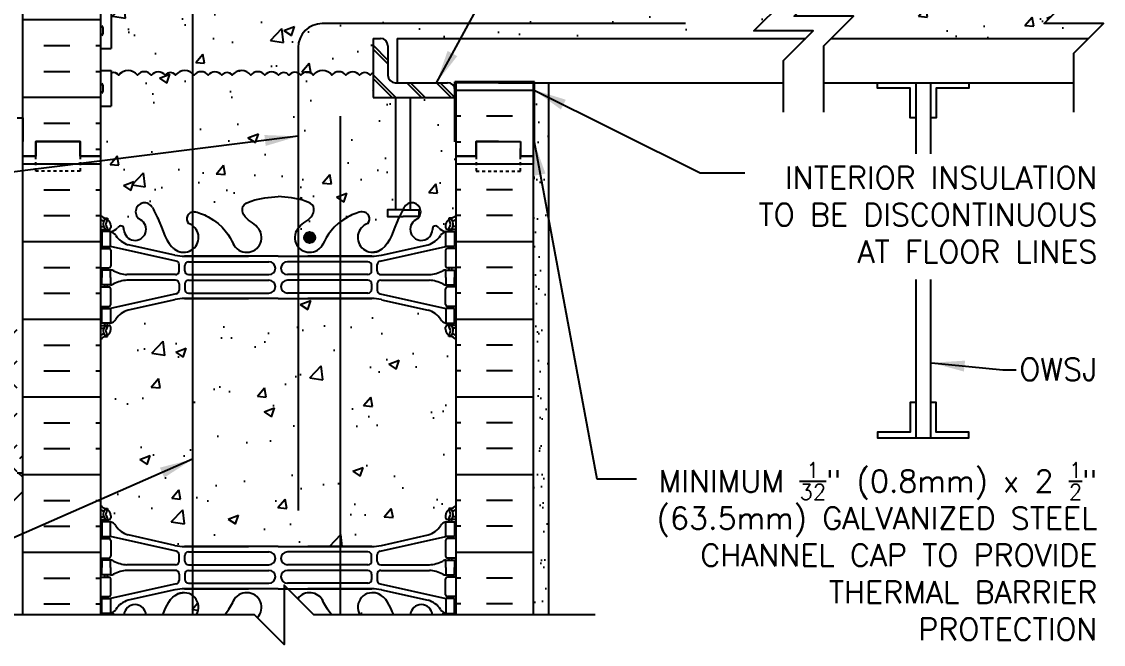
# Model space of a CAD drawing. Header units: inches. Extents: x 400 to 523, y 118 to 184.
# Drawn here: x 486.04 to 522.57, y 144.51 to 165.56 of the extents above; entities that cross this region are included whole.
import ezdxf

# ---------------------------------------------------------------- set-up
doc = ezdxf.new("R2010")
doc.units = ezdxf.units.IN
doc.header["$LTSCALE"] = 0.5
doc.header["$MEASUREMENT"] = 0
doc.linetypes.add('DASHED2', pattern=[0.375, 0.25, -0.125])
for name, color, linetype in [('HATCH', 12, 'Continuous'), ('line25', 2, 'Continuous'), ('LINE3', 3, 'Continuous'), ('LINE50', 5, 'Continuous'), ('LINE9', 9, 'Continuous'), ('TEXT', 4, 'Continuous'), ('Web_Edge', 9, 'Continuous')]:
    doc.layers.add(name, color=color, linetype=linetype)
doc.styles.add('DIM', font='romans.shx', dxfattribs={"width": 0.7})
doc.styles.add('ROMANS', font='romans.shx', dxfattribs={"height": 0.75})
doc.dimstyles.new('ext_12', dxfattribs={"dimscale": 12, "dimtxt": 0.09375, "dimasz": 0.09375, "dimexe": 0.09375, "dimexo": 0.0625, "dimgap": 0.0625, "dimtad": 1, "dimdec": 1, "dimzin": 3, "dimdsep": 46, "dimlunit": 4, "dimtxsty": 'DIM', "dimcen": 0.09, "dimdle": 0.09375, "dimclrt": 4, "dimadec": 0, "dimazin": 0, "dimtfac": 1, "dimtdec": 1, "dimtmove": 2, "dimatfit": 3, "dimfxl": 1, "dimfrac": 2, "dimtolj": 1, "dimtzin": 0, "dimarcsym": 0})
pattern_1 = [(50, (0, 0), (3.586301, -0.31376), [0.375, -4.125]), (355, (0, 0), (-0.693757, 3.76096), [0.3, -3.3]), (100.45144, (0.299, -0.026), (2.892544, 3.4472), [0.3187, -3.50571]), (46.1842, (0, 1), (5.336207, -0.827596), [0.5625, -6.1875]), (96.6356, (0.4447, 0.931), (4.67331, 4.870593), [0.47805, -5.25857]), (351.1842, (0, 1), (4.67331, 4.870593), [0.45, -4.95]), (21, (0.5, 0.75), (2.984535, -2.013094), [0.375, -4.125]), (326, (0.5, 0.75), (1.216577, 3.62575), [0.3, -3.3]), (71.45144, (0.7487, 0.5822), (4.201112, 1.612656), [0.3187, -3.50571]), (37.5, (0, 0), (0.0607993, 1.6644693), [0, -3.26, 0, -3.35, 0, -3.3125]), (7.5, (0, 0), (1.3153477, 1.9720586), [0, -1.91, 0, -3.185, 0, -1.2625]), (327.5, (-1.115, 0), (2.6691122, -0.1127744), [0, -1.25, 0, -3.9, 0, -5.175]), (317.5, (-1.615, 0), (2.915931, 0.500525), [0, -1.625, 0, -2.59, 0, -3.675])]

msp = doc.modelspace()

# ---------------------------------------------------------------- hatches: boundary and pattern name
at = {"layer": 'HATCH'}
h = msp.add_hatch(dxfattribs=at)
h.set_pattern_fill('INSUL', color=256, scale=7, style=0)
h.set_pattern_definition([(0, (-2437.4548, -235.9972), (0, 2.625), []), (0, (-2437.4548, -235.1222), (0, 2.625), [0.875, -0.875]), (0, (-2437.4548, -234.2472), (0, 2.625), [0.875, -0.875])])
h.paths.add_polyline_path([(486.082, 161.012), (486.519, 161.012), (486.519, 161.512), (488.019, 161.512), (488.019, 161.012), (488.707, 161.012), (488.707, 179.012), (488.019, 179.012), (488.019, 179.512), (486.519, 179.512), (486.519, 179.012), (486.082, 179.012)])
h = msp.add_hatch(dxfattribs=at)
h.set_pattern_fill('AR-CONC', color=256, scale=0.5)
h.set_pattern_definition(pattern_1)
h.paths.add_polyline_path([(522.572, 165.497), (520.572, 165.497), (521.572, 166.497), (521.572, 166.668), (513.055, 166.668), (512.135, 165.747), (514.135, 165.747), (513.385, 164.997), (522.072, 164.997)])
h.paths.add_polyline_path([(521.572, 167.497), (513.135, 167.497), (513.135, 166.747), (513.055, 166.668), (521.572, 166.668)])
h.paths.add_polyline_path([(511.77, 167.497), (500.351, 167.497, 0.533718), (499.881, 167.535, 0.520567), (499.283, 167.513, 0.520567), (498.938, 167.464, 0.520567), (498.447, 167.421, 0.447424), (498.342, 167.518, 0.447424), (498.236, 167.421, 0.520567), (497.746, 167.464, 0.520567), (497.401, 167.513, 0.520567), (496.802, 167.535, 0.513851), (496.342, 167.512, 0.500851), (496.236, 167.421, 0.520567), (495.746, 167.464, 0.520567), (495.401, 167.513, 0.520567), (494.802, 167.535, 0.513851), (494.342, 167.512, 0.513851), (493.881, 167.535, 0.520567), (493.283, 167.513, 0.520567), (492.938, 167.464, 0.520567), (492.447, 167.421, 0.520567), (492.143, 167.542, 0.132818), (491.957, 167.737, 0.362673), (491.304, 167.637, 0.520567), (490.942, 167.482, 0.520567), (490.66, 167.361, 0.520567), (490.088, 167.4, 0.520567), (489.746, 167.253, 0.520567), (489.387, 167.396, 0.135519), (489.072, 167.455), (489.072, 166.607), (488.707, 166.607), (488.707, 165.857), (489.072, 165.857), (489.072, 164.657), (488.707, 164.657), (488.707, 163.907), (489.072, 163.907), (489.072, 163.825, -0.343685), (489.326, 163.747, -0.520567), (489.952, 163.747, -0.520567), (490.424, 163.747, -0.520567), (490.887, 163.747, -0.520567), (491.241, 163.747, -0.520567), (491.868, 163.747, -0.520567), (492.34, 163.747, -0.520567), (492.803, 163.747, -0.520567), (493.157, 163.747, -0.520567), (493.783, 163.747, -0.520567), (494.255, 163.747, -0.520567), (494.718, 163.747, -0.520567), (495.073, 163.747, -0.520567), (495.472, 163.747, -0.520567), (495.894, 163.747, -0.520567), (496.521, 163.747, -0.520567), (496.993, 163.747, -0.520567), (497.456, 163.747, -0.520567), (497.81, 163.747, -0.108934), (497.911, 163.841), (497.911, 164.997), (498.161, 164.997, -0.414214), (498.411, 164.747), (498.411, 163.747, 0.414214), (498.661, 163.497), (498.726, 163.497), (498.726, 164.997), (512.52, 164.997), (512.77, 165.247), (510.77, 165.247), (511.77, 166.247)])
h = msp.add_hatch(dxfattribs=at)
h.set_pattern_fill('AR-CONC', color=256, scale=0.5)
h.set_pattern_definition(pattern_1)
edge = h.paths.add_edge_path()
edge.add_line((498.676, 162.997), (497.911, 162.997))
edge.add_line((497.911, 162.997), (497.911, 163.841))
edge.add_arc((498.072, 163.563), 0.321, 120.1323, 145)
edge.add_arc((497.633, 163.623), 0.216, 35, 145)
edge.add_arc((497.224, 163.585), 0.283, 35, 145)
edge.add_arc((496.757, 163.582), 0.288, 35, 145)
edge.add_arc((496.207, 163.528), 0.382, 35, 145)
edge.add_arc((495.683, 163.599), 0.258, 35, 145)
edge.add_arc((495.272, 163.607), 0.244, 35, 145)
edge.add_arc((494.896, 163.623), 0.216, 35, 145)
edge.add_arc((494.487, 163.585), 0.283, 35, 145)
edge.add_arc((494.019, 163.582), 0.288, 35, 145)
edge.add_arc((493.47, 163.528), 0.382, 35, 145)
edge.add_arc((492.98, 163.623), 0.216, 35, 145)
edge.add_arc((492.571, 163.585), 0.283, 35, 145)
edge.add_arc((492.104, 163.582), 0.288, 35, 145)
edge.add_arc((491.555, 163.528), 0.382, 35, 145)
edge.add_arc((491.064, 163.623), 0.216, 35, 145)
edge.add_arc((490.656, 163.585), 0.283, 35, 145)
edge.add_arc((490.188, 163.582), 0.288, 35, 145)
edge.add_arc((489.639, 163.528), 0.382, 35, 145)
edge.add_arc((489.149, 163.623), 0.216, 35, 110.8683)
edge.add_line((489.072, 163.825), (489.072, 162.707))
edge.add_line((489.072, 162.707), (488.707, 162.707))
edge.add_line((488.707, 162.707), (488.707, 161.012))
edge.add_line((488.707, 161.012), (488.707, 159.012))
edge.add_arc((489.053, 159.373), 0.5, 226.2109, 246.4218)
edge.add_line((488.853, 158.915), (488.943, 158.915))
edge.add_line((488.943, 158.915), (488.943, 158.873))
edge.add_arc((488.803, 158.666), 0.25, 0, 55.9442, ccw=False)
edge.add_line((489.053, 158.666), (489.053, 158.599))
edge.add_arc((488.99, 158.599), 0.0625, -90, 0, ccw=False)
edge.add_line((488.99, 158.536), (488.943, 158.536))
edge.add_line((488.943, 158.536), (488.943, 158.466))
edge.add_line((488.943, 158.466), (489.048, 158.466))
edge.add_arc((489.01, 158.816), 0.352, 276.1291, 321.5331)
edge.add_arc((489.388, 158.547), 0.113, -12.1844, 154.0569, ccw=False)
edge.add_arc((489.873, 158.543), 0.375, 182.9237, 419.8675)
edge.add_arc((490.193, 159.136), 0.3, 27.597, 243.9425, ccw=False)
edge.add_spline(control_points=[(490.459, 159.275), (490.545, 159.109), (490.798, 158.618), (490.992, 157.938), (491.318, 157.807)], knot_values=[0, 0, 0, 0, 0.579211, 1.703896, 1.703896, 1.703896, 1.703896], degree=3, periodic=0)
edge.add_spline(control_points=[(491.318, 157.807), (491.367, 157.787), (491.422, 157.775), (491.478, 157.766)], knot_values=[1.703896, 1.703896, 1.703896, 1.703896, 1.875321, 1.875321, 1.875321, 1.875321], degree=3, periodic=0)
edge.add_arc((491.519, 158.265), 0.5, 265.2926, 431.7937)
edge.add_arc((491.866, 158.889), 0.242, 90, 218.2327, ccw=False)
edge.add_spline(control_points=[(491.866, 159.131), (491.987, 159.133), (492.806, 158.782), (493.051, 158.335), (493.19, 158.055)], knot_values=[0.038125, 0.038125, 0.038125, 0.038125, 0.320663, 1.237398, 1.237398, 1.237398, 1.237398], degree=3, periodic=0)
edge.add_spline(control_points=[(493.19, 158.055), (493.194, 158.048), (493.197, 158.042), (493.2, 158.036)], knot_values=[1.237398, 1.237398, 1.237398, 1.237398, 1.258119, 1.258119, 1.258119, 1.258119], degree=3, periodic=0)
edge.add_arc((493.644, 158.265), 0.5, 208.0183, 404.1875)
edge.add_spline(control_points=[(494.003, 158.613), (493.895, 158.776), (493.535, 158.867), (493.459, 159.362), (494.007, 159.598), (494.411, 159.627), (494.707, 159.647)], knot_values=[0.229407, 0.229407, 0.229407, 0.229407, 0.844432, 1.128849, 1.464331, 2.389004, 2.389004, 2.389004, 2.389004], degree=3, periodic=0)
edge.add_spline(control_points=[(494.707, 159.647), (495.003, 159.627), (495.407, 159.598), (495.955, 159.362), (495.878, 158.867), (495.518, 158.776), (495.411, 158.613)], knot_values=[0.229407, 0.229407, 0.229407, 0.229407, 1.15408, 1.489562, 1.773979, 2.389004, 2.389004, 2.389004, 2.389004], degree=3, periodic=0)
edge.add_arc((495.769, 158.265), 0.5, 135.8125, 331.9817)
edge.add_spline(control_points=[(496.214, 158.036), (496.217, 158.042), (496.22, 158.048), (496.223, 158.055)], knot_values=[1.237398, 1.237398, 1.237398, 1.237398, 1.258119, 1.258119, 1.258119, 1.258119], degree=3, periodic=0)
edge.add_spline(control_points=[(496.223, 158.055), (496.363, 158.335), (496.608, 158.782), (497.427, 159.133), (497.548, 159.131)], knot_values=[0.038125, 0.038125, 0.038125, 0.038125, 0.95486, 1.237398, 1.237398, 1.237398, 1.237398], degree=3, periodic=0)
edge.add_arc((497.548, 158.889), 0.242, -38.2327, 90, ccw=False)
edge.add_arc((497.894, 158.265), 0.5, 108.2063, 274.7074)
edge.add_spline(control_points=[(497.935, 157.766), (497.992, 157.775), (498.046, 157.787), (498.096, 157.807)], knot_values=[1.703896, 1.703896, 1.703896, 1.703896, 1.875321, 1.875321, 1.875321, 1.875321], degree=3, periodic=0)
edge.add_spline(control_points=[(498.096, 157.807), (498.422, 157.938), (498.577, 158.483), (498.771, 158.906), (498.805, 158.978)], knot_values=[0.339032, 0.339032, 0.339032, 0.339032, 1.463716, 1.703896, 1.703896, 1.703896, 1.703896], degree=3, periodic=0)
edge.add_line((498.805, 158.978), (498.397, 158.978))
edge.add_line((498.397, 158.978), (498.397, 159.205))
edge.add_line((498.397, 159.205), (498.676, 159.205))
edge.add_line((498.676, 159.205), (498.676, 162.997))
h.paths.add_polyline_path([(500.707, 163.259), (500.707, 163.497), (503.332, 163.497), (503.363, 163.497), (503.363, 163.528), (500.676, 163.528), (500.676, 162.997), (499.176, 162.997), (499.176, 159.433, -0.858777), (499.353, 158.867, 1.679912), (499.915, 158.523, -0.886605), (500.128, 158.597, 0.200746), (500.366, 158.466), (500.471, 158.466), (500.471, 158.536), (500.423, 158.536, -0.414214), (500.361, 158.599), (500.361, 158.666, -0.249069), (500.471, 158.873), (500.471, 158.915), (500.561, 158.915, 0.088416), (500.707, 159.012)])
edge = h.paths.add_edge_path()
edge.add_spline(control_points=[(493.2, 145.989), (493.127, 145.842), (493.043, 145.678), (492.904, 145.512)], knot_values=[0.773196, 0.773196, 0.773196, 0.773196, 1.258119, 1.258119, 1.258119, 1.258119], degree=3, periodic=0)
edge.add_line((492.904, 145.512), (493.91, 145.512))
edge.add_line((493.91, 145.512), (494.007, 145.416))
edge.add_arc((493.644, 145.76), 0.5, 316.4491, 515.0917)
edge = h.paths.add_edge_path()
edge.add_spline(control_points=[(491.478, 146.258), (491.46, 146.256), (491.442, 146.253), (491.425, 146.249)], knot_values=[1.82069, 1.82069, 1.82069, 1.82069, 1.875321, 1.875321, 1.875321, 1.875321], degree=3, periodic=0)
edge.add_spline(control_points=[(491.425, 146.249), (491.411, 146.246), (491.397, 146.243), (491.383, 146.239)], knot_values=[1.776943, 1.776943, 1.776943, 1.776943, 1.82069, 1.82069, 1.82069, 1.82069], degree=3, periodic=0)
edge.add_spline(control_points=[(491.383, 146.239), (491.368, 146.235), (491.353, 146.231), (491.339, 146.226)], knot_values=[1.728141, 1.728141, 1.728141, 1.728141, 1.776943, 1.776943, 1.776943, 1.776943], degree=3, periodic=0)
edge.add_spline(control_points=[(491.339, 146.226), (491.332, 146.223), (491.325, 146.22), (491.318, 146.218)], knot_values=[1.703896, 1.703896, 1.703896, 1.703896, 1.728141, 1.728141, 1.728141, 1.728141], degree=3, periodic=0)
edge.add_spline(control_points=[(491.318, 146.218), (491.315, 146.216), (491.312, 146.215), (491.308, 146.214)], knot_values=[1.693263, 1.693263, 1.693263, 1.693263, 1.703896, 1.703896, 1.703896, 1.703896], degree=3, periodic=0)
edge.add_spline(control_points=[(491.308, 146.214), (491.299, 146.21), (491.29, 146.205), (491.281, 146.201)], knot_values=[1.660254, 1.660254, 1.660254, 1.660254, 1.693263, 1.693263, 1.693263, 1.693263], degree=3, periodic=0)
edge.add_spline(control_points=[(491.281, 146.201), (491.273, 146.197), (491.265, 146.193), (491.258, 146.189)], knot_values=[1.632533, 1.632533, 1.632533, 1.632533, 1.660254, 1.660254, 1.660254, 1.660254], degree=3, periodic=0)
edge.add_spline(control_points=[(491.258, 146.189), (491.249, 146.184), (491.24, 146.179), (491.232, 146.173)], knot_values=[1.599634, 1.599634, 1.599634, 1.599634, 1.632533, 1.632533, 1.632533, 1.632533], degree=3, periodic=0)
edge.add_spline(control_points=[(491.232, 146.173), (491.221, 146.166), (491.211, 146.159), (491.2, 146.152)], knot_values=[1.558106, 1.558106, 1.558106, 1.558106, 1.599634, 1.599634, 1.599634, 1.599634], degree=3, periodic=0)
edge.add_spline(control_points=[(491.2, 146.152), (491.192, 146.146), (491.184, 146.139), (491.176, 146.133)], knot_values=[1.524975, 1.524975, 1.524975, 1.524975, 1.558106, 1.558106, 1.558106, 1.558106], degree=3, periodic=0)
edge.add_spline(control_points=[(491.176, 146.133), (491.165, 146.124), (491.155, 146.114), (491.144, 146.104)], knot_values=[1.478926, 1.478926, 1.478926, 1.478926, 1.524975, 1.524975, 1.524975, 1.524975], degree=3, periodic=0)
edge.add_spline(control_points=[(491.144, 146.104), (491.131, 146.092), (491.118, 146.078), (491.105, 146.064)], knot_values=[1.420026, 1.420026, 1.420026, 1.420026, 1.478926, 1.478926, 1.478926, 1.478926], degree=3, periodic=0)
edge.add_spline(control_points=[(491.105, 146.064), (491.094, 146.051), (491.082, 146.038), (491.071, 146.024)], knot_values=[1.365948, 1.365948, 1.365948, 1.365948, 1.420026, 1.420026, 1.420026, 1.420026], degree=3, periodic=0)
edge.add_spline(control_points=[(491.071, 146.024), (491.058, 146.007), (491.045, 145.99), (491.032, 145.971)], knot_values=[1.298781, 1.298781, 1.298781, 1.298781, 1.365948, 1.365948, 1.365948, 1.365948], degree=3, periodic=0)
edge.add_spline(control_points=[(491.032, 145.971), (491.017, 145.949), (491.002, 145.926), (490.988, 145.903)], knot_values=[1.218674, 1.218674, 1.218674, 1.218674, 1.298781, 1.298781, 1.298781, 1.298781], degree=3, periodic=0)
edge.add_spline(control_points=[(490.988, 145.903), (490.976, 145.883), (490.965, 145.862), (490.954, 145.841)], knot_values=[1.150157, 1.150157, 1.150157, 1.150157, 1.218674, 1.218674, 1.218674, 1.218674], degree=3, periodic=0)
edge.add_spline(control_points=[(490.954, 145.841), (490.939, 145.814), (490.925, 145.786), (490.911, 145.757)], knot_values=[1.061713, 1.061713, 1.061713, 1.061713, 1.150157, 1.150157, 1.150157, 1.150157], degree=3, periodic=0)
edge.add_spline(control_points=[(490.911, 145.757), (490.893, 145.718), (490.875, 145.677), (490.857, 145.636)], knot_values=[0.939891, 0.939891, 0.939891, 0.939891, 1.061713, 1.061713, 1.061713, 1.061713], degree=3, periodic=0)
edge.add_spline(control_points=[(490.857, 145.636), (490.84, 145.595), (490.823, 145.554), (490.807, 145.512)], knot_values=[0.818269, 0.818269, 0.818269, 0.818269, 0.939891, 0.939891, 0.939891, 0.939891], degree=3, periodic=0)
edge.add_line((490.807, 145.512), (491.954, 145.512))
edge.add_arc((491.519, 145.76), 0.5, 330.2981, 454.7074)
h.paths.add_polyline_path([(489.499, 145.512), (490.247, 145.512, 0.922249)])
edge = h.paths.add_edge_path()
edge.add_spline(control_points=[(496.214, 145.989), (496.286, 145.842), (496.371, 145.678), (496.509, 145.512)], knot_values=[0.773196, 0.773196, 0.773196, 0.773196, 1.258119, 1.258119, 1.258119, 1.258119], degree=3, periodic=0)
edge.add_arc((495.769, 145.76), 0.5, 24.9083, 143.7132)
edge.add_line((495.366, 146.056), (495.91, 145.512))
edge.add_line((495.91, 145.512), (496.509, 145.512))
edge = h.paths.add_edge_path()
edge.add_spline(control_points=[(498.607, 145.512), (498.487, 145.814), (498.352, 146.115), (498.096, 146.218)], knot_values=[0.818269, 0.818269, 0.818269, 0.818269, 1.703896, 1.703896, 1.703896, 1.703896], degree=3, periodic=0)
edge.add_spline(control_points=[(498.096, 146.218), (498.046, 146.237), (497.992, 146.25), (497.935, 146.258)], knot_values=[1.703896, 1.703896, 1.703896, 1.703896, 1.875321, 1.875321, 1.875321, 1.875321], degree=3, periodic=0)
edge.add_arc((497.894, 145.76), 0.5, 85.2926, 209.7019)
edge.add_line((497.46, 145.512), (498.607, 145.512))
h.paths.add_polyline_path([(499.167, 145.512), (499.915, 145.512, 0.922249)])
h.paths.add_polyline_path([(500.707, 154.82, 0.088416), (500.561, 154.917), (500.471, 154.917), (500.471, 154.959, -0.249069), (500.361, 155.166), (500.361, 155.234, -0.414214), (500.423, 155.296), (500.471, 155.296), (500.471, 155.366), (500.366, 155.366, -0.168672), (500.18, 155.516, 0.17445), (499.772, 155.812), (498.192, 156.164, 0.054974), (497.865, 156.201), (494.707, 156.201), (491.549, 156.201, 0.054974), (491.222, 156.164), (489.641, 155.812, 0.17445), (489.234, 155.516, -0.168672), (489.048, 155.366), (488.943, 155.366), (488.943, 155.296), (488.99, 155.296, -0.414214), (489.053, 155.234), (489.053, 155.166, -0.249069), (488.943, 154.959), (488.943, 154.917), (488.853, 154.917, 0.088416), (488.707, 154.82), (488.707, 149.205, 0.088416), (488.853, 149.107), (488.943, 149.107), (488.943, 149.066, -0.249069), (489.053, 148.858), (489.053, 148.791, -0.414214), (488.99, 148.728), (488.943, 148.728), (488.943, 148.658), (489.048, 148.658, -0.168672), (489.234, 148.509, 0.17445), (489.641, 148.213), (491.222, 147.86, 0.054974), (491.549, 147.824), (494.707, 147.824), (497.865, 147.824, 0.054974), (498.192, 147.86), (499.772, 148.213, 0.17445), (500.18, 148.509, -0.168672), (500.366, 148.658), (500.471, 148.658), (500.471, 148.728), (500.423, 148.728, -0.414214), (500.361, 148.791), (500.361, 148.858, -0.249069), (500.471, 149.066), (500.471, 149.107), (500.561, 149.107, 0.088416), (500.707, 149.205)])
h = msp.add_hatch(dxfattribs=at)
h.set_pattern_fill('INSUL', color=256, scale=7, style=0)
h.set_pattern_definition([(180, (3426.8684, -235.7596), (0, 2.625), []), (180, (3426.8684, -234.8846), (0, 2.625), [0.875, -0.875]), (180, (3426.8684, -234.0096), (0, 2.625), [0.875, -0.875])])
h.paths.add_polyline_path([(503.332, 163.51), (500.707, 163.51), (500.707, 161.25), (501.394, 161.25), (501.394, 161.75), (502.894, 161.75), (502.894, 161.25), (503.332, 161.25)])
h = msp.add_hatch(dxfattribs=at)
h.set_pattern_fill('AR-SAND', color=256, scale=0.5, style=0)
h.set_pattern_definition([(37.5, (379.00466, 25.99885), (-0.0314967, 0.963412), [0, -0.76, 0, -0.85, 0, -0.8125]), (7.5, (379.0047, 25.9989), (0.884888, 1.411073), [0, -0.41, 0, -0.685, 0, -0.2625]), (327.5, (378.38966, 25.99885), (1.557071, 0.0028295), [0, -0.25, 0, -0.9, 0, -1.175]), (317.5, (378.3897, 25.9989), (1.503063, 0.438838), [0, -0.125, 0, -0.59, 0, -0.675])])
h.paths.add_polyline_path([(503.832, 163.497), (503.332, 163.497), (503.332, 154.512), (503.332, 145.512), (503.832, 145.512)])
h = msp.add_hatch(dxfattribs=at)
h.set_pattern_fill('INSUL', color=256, scale=7, style=0)
h.set_pattern_definition([(0, (-2437.4548, -253.9972), (0, 2.625), []), (0, (-2437.4548, -253.1222), (0, 2.625), [0.875, -0.875]), (0, (-2437.4548, -252.2472), (0, 2.625), [0.875, -0.875])])
h.paths.add_polyline_path([(486.082, 145.512), (488.707, 145.512), (488.707, 161.012), (488.019, 161.012), (488.019, 161.512), (486.519, 161.512), (486.519, 161.012), (486.082, 161.012)])
h = msp.add_hatch(dxfattribs=at)
h.set_pattern_fill('INSUL', color=256, scale=7, style=0)
h.set_pattern_definition([(180, (3426.8684, -253.9972), (0, 2.625), []), (180, (3426.8684, -253.1222), (0, 2.625), [0.875, -0.875]), (180, (3426.8684, -252.2472), (0, 2.625), [0.875, -0.875])])
h.paths.add_polyline_path([(500.707, 145.512), (503.332, 145.512), (503.332, 161.012), (502.894, 161.012), (502.894, 161.512), (501.394, 161.512), (501.394, 161.012), (500.707, 161.012)])
h = msp.add_hatch(dxfattribs=at)
h.set_pattern_fill('EARTH', color=256, scale=8, angle=45, style=0)
h.set_pattern_definition([(45, (373.0047, 25.9989), (2e-16, 2.828427), [2, -2]), (45, (372.4743, 26.5292), (2e-16, 2.828427), [2, -2]), (45, (371.944, 27.0595), (2e-16, 2.828427), [2, -2]), (135, (371.944, 27.413), (-2.828427, 4e-16), [2, -2]), (135, (372.4743, 27.9434), (-2.828427, 4e-16), [2, -2]), (135, (373.0047, 28.4737), (-2.828427, 4e-16), [2, -2])])
h.paths.add_polyline_path([(475.856, 150.527), (479.715, 150.527), (479.715, 149.779), (480.573, 149.638), (481.911, 149.444), (483.287, 149.269), (484.683, 149.12), (486.082, 149.003), (486.082, 150.312), (485.894, 150.312), (485.894, 155.753), (467.126, 155.425), (467.194, 155.301), (467.427, 154.958), (467.662, 154.674), (467.901, 154.435), (468.144, 154.227), (468.273, 154.129), (473.374, 154.129), (473.374, 152.853), (479.551, 152.853), (479.551, 151.299), (473.056, 151.299), (473.57, 151.128), (474.258, 150.926), (475.044, 150.719)])
at = {"layer": 'LINE3'}
msp.add_hatch(color=256, dxfattribs=at).paths.add_polyline_path([(495.957, 158.265, 1), (495.582, 158.265, 1)])

# ---------------------------------------------------------------- linework, layer by layer
msp.add_line((486.082, 162.312), (486.082, 161.512))
at = {"layer": 'HATCH'}
for p, q in [((497.911, 164.761), (498.411, 164.261)), ((497.911, 164.636), (498.411, 164.136)), ((497.911, 163.761), (498.676, 162.997)), ((497.911, 163.636), (498.551, 162.997)), ((499.051, 163.497), (499.551, 162.997)), ((499.176, 163.497), (499.676, 162.997)), ((500.051, 163.497), (500.551, 162.997)), ((500.176, 163.497), (500.676, 162.997))]:
    msp.add_line(p, q, dxfattribs=at)
for points in [[(489.427, 163.841, 0.108934), (489.326, 163.747, 0.343685), (489.072, 163.825, 0.343685)], [(491.343, 163.841, 0.108934), (491.241, 163.747, 0.520567), (490.887, 163.747, 0.520567), (490.424, 163.747, 0.520567), (489.952, 163.747, 0.520567), (489.326, 163.747, 0.112865), (489.241, 163.824, 0.112865)], [(493.259, 163.841, 0.108934), (493.157, 163.747, 0.520567), (492.803, 163.747, 0.520567), (492.34, 163.747, 0.520567), (491.868, 163.747, 0.520567), (491.241, 163.747, 0.112865), (491.156, 163.824, 0.112865)], [(495.174, 163.841, 0.108934), (495.073, 163.747, 0.520567), (494.718, 163.747, 0.520567), (494.255, 163.747, 0.520567), (493.783, 163.747, 0.520567), (493.157, 163.747, 0.112865), (493.072, 163.824, 0.112865)], [(497.911, 163.841, 0.108934), (497.81, 163.747, 0.520567), (497.456, 163.747, 0.520567), (496.993, 163.747, 0.520567), (496.521, 163.747, 0.520567), (495.894, 163.747, 0.520567), (495.472, 163.747, 0.520567), (495.073, 163.747)]]:
    msp.add_lwpolyline(points, format="xyb", dxfattribs=at)
at = {"layer": 'line25'}
for p, q in [((488.707, 179.012), (488.707, 161.012)), ((489.072, 165.857), (489.072, 164.657)), ((488.707, 165.367), (488.707, 165.147)), ((488.707, 165.312), (488.707, 165.312)), ((488.707, 165.202), (488.707, 165.202)), ((488.787, 165.367), (488.787, 165.147)), ((488.747, 165.107), (488.747, 165.107)), ((497.911, 164.997), (497.911, 162.997)), ((497.911, 164.997), (498.161, 164.997)), ((498.411, 164.747), (498.411, 163.747)), ((488.707, 164.657), (489.072, 164.657)), ((488.707, 163.907), (489.072, 163.907)), ((489.072, 163.907), (489.072, 162.707)), ((488.707, 163.417), (488.707, 163.197)), ((488.707, 163.362), (488.707, 163.362)), ((488.747, 163.457), (488.747, 163.457)), ((488.787, 163.417), (488.787, 163.197)), ((498.661, 163.497), (500.426, 163.497)), ((503.363, 163.528), (500.676, 163.528)), ((500.676, 161.497), (500.676, 163.528)), ((503.332, 163.497), (500.707, 163.497)), ((500.707, 163.497), (500.707, 161.497)), ((503.332, 163.497), (503.332, 161.497)), ((503.363, 161.497), (503.363, 163.528)), ((488.707, 163.252), (488.707, 163.252)), ((488.747, 163.157), (488.747, 163.157)), ((497.911, 162.997), (500.676, 162.997)), ((498.676, 159.205), (498.676, 162.997)), ((499.176, 159.205), (499.176, 162.997)), ((500.676, 162.997), (500.676, 163.247)), ((500.707, 163.259), (500.707, 145.512)), ((488.707, 162.707), (489.072, 162.707)), ((503.332, 161.497), (503.363, 161.497)), ((488.707, 161.012), (488.707, 145.512)), ((488.707, 161.012), (488.707, 145.512))]:
    msp.add_line(p, q, dxfattribs=at)
at = {"layer": 'line25', "color": 192}
for p, q in [((502.144, 163.497), (511.77, 163.497)), ((513.135, 163.497), (521.572, 163.497))]:
    msp.add_line(p, q, dxfattribs=at)
at = {"layer": 'line25'}
for points in [[(498.926, 159.205), (498.397, 159.205), (498.397, 158.978), (498.926, 158.978)], [(498.926, 159.205), (499.454, 159.205), (499.454, 158.978), (499.194, 158.978)], [(499.194, 158.978), (498.926, 158.978)]]:
    msp.add_lwpolyline(points, dxfattribs=at)
for centre, radius, start, end in [((488.747, 165.367), 0.04, 90, 180), ((488.747, 165.147), 0.04, 180, 270), ((488.747, 165.367), 0.04, 0, 90), ((488.747, 165.147), 0.04, 270, 0), ((498.161, 164.747), 0.25, 0, 90), ((498.661, 163.747), 0.25, 180, 270), ((488.747, 163.417), 0.04, 90, 180), ((488.747, 163.417), 0.04, 0, 90), ((500.426, 163.247), 0.25, 0, 90), ((488.747, 163.197), 0.04, 180, 270), ((488.747, 163.197), 0.04, 270, 0)]:
    msp.add_arc(centre, radius, start, end, dxfattribs=at)
at = {"layer": 'LINE3'}
for p, q in [((491.816, 181.512), (491.816, 145.512)), ((508.457, 165.497), (496.193, 165.497)), ((495.38, 164.685), (495.38, 149.038)), ((496.797, 162.367), (496.797, 145.512))]:
    msp.add_line(p, q, dxfattribs=at)
msp.add_circle((495.769, 158.265), 0.188, dxfattribs=at)
msp.add_arc((496.193, 164.685), 0.812, 90, 180, dxfattribs=at)
at = {"layer": 'LINE50'}
for p, q in [((486.082, 161.012), (486.082, 179.012)), ((503.332, 154.512), (503.332, 163.497)), ((503.332, 163.216), (503.332, 163.259)), ((503.332, 163.216), (503.332, 163.259)), ((501.394, 161.012), (501.394, 161.512)), ((501.394, 161.512), (502.894, 161.512)), ((502.894, 161.512), (502.894, 161.012)), ((502.894, 161.512), (502.894, 161.012)), ((486.082, 145.512), (486.082, 161.012)), ((500.707, 161.012), (501.394, 161.012)), ((502.894, 161.012), (503.332, 161.012)), ((502.894, 161.012), (503.332, 161.012)), ((503.332, 145.512), (503.332, 161.012))]:
    msp.add_line(p, q, dxfattribs=at)
for points in [[(486.082, 161.012), (486.519, 161.012), (486.519, 161.512), (488.019, 161.512), (488.019, 161.012), (488.707, 161.012)], [(488.707, 161.012), (488.019, 161.012), (488.019, 161.512), (486.519, 161.512), (486.519, 161.012), (486.082, 161.012)], [(502.144, 161.512), (501.394, 161.512), (501.394, 161.012), (500.707, 161.012)], [(503.332, 161.012), (502.894, 161.012), (502.894, 161.275)], [(503.332, 161.012), (502.894, 161.012), (502.894, 161.275)], [(503.332, 161.012), (502.894, 161.012), (502.894, 161.275)]]:
    msp.add_lwpolyline(points, dxfattribs=at)
at = {"layer": 'LINE9'}
for p, q in [((498.726, 164.997), (512.52, 164.997)), ((498.726, 164.997), (498.726, 163.497)), ((513.385, 164.997), (522.072, 164.997)), ((503.332, 163.259), (503.332, 163.497)), ((503.332, 163.259), (503.332, 163.497)), ((503.832, 163.497), (503.832, 145.512)), ((516.238, 163.497), (516.238, 161.095)), ((516.738, 163.497), (516.738, 161.095)), ((485.894, 162.312), (486.082, 162.312)), ((516.238, 156.849), (516.238, 151.497)), ((516.738, 156.849), (516.738, 151.497)), ((485.894, 150.312), (486.082, 150.312))]:
    msp.add_line(p, q, dxfattribs=at)
at = {"layer": 'LINE9', "linetype": 'DASHED2'}
msp.add_line((485.988, 150.794), (486.082, 150.888), dxfattribs=at)
at = {"layer": 'LINE9'}
for points in [[(511.77, 162.497), (511.77, 164.247), (512.77, 165.247), (510.77, 165.247), (511.77, 166.247), (511.77, 168.497)], [(513.135, 162.497), (513.135, 164.747), (514.135, 165.747), (512.135, 165.747), (513.135, 166.747), (513.135, 168.497)], [(521.572, 162.497), (521.572, 164.497), (522.572, 165.497), (520.572, 165.497), (521.572, 166.497), (521.572, 168.497)], [(516.238, 162.31), (516.051, 162.31), (516.051, 163.31), (514.949, 163.31), (514.949, 163.497), (518.028, 163.497), (518.028, 163.31), (516.926, 163.31), (516.926, 162.31), (516.738, 162.31)], [(516.238, 152.685), (516.051, 152.685), (516.051, 151.685), (514.949, 151.685), (514.949, 151.497), (518.028, 151.497), (518.028, 151.685), (516.926, 151.685), (516.926, 152.685), (516.738, 152.685)], [(505.412, 145.512), (495.91, 145.512), (494.91, 146.512), (494.91, 144.512), (493.91, 145.512), (484.408, 145.512)]]:
    msp.add_lwpolyline(points, dxfattribs=at)
at = {"layer": 'LINE9', "linetype": 'DASHED2', "ltscale": 0.15}
for points in [[(488.019, 161.012), (488.019, 161.012), (488.019, 160.512), (486.519, 160.512), (486.519, 161.012), (486.519, 161.012)], [(488.019, 161.012), (488.019, 161.012), (488.019, 160.512), (486.519, 160.512), (486.519, 161.012), (486.519, 161.012)], [(501.394, 161.012), (501.394, 161.012), (501.394, 160.512), (502.894, 160.512), (502.894, 161.012), (502.894, 161.012)], [(501.394, 161.012), (501.394, 161.012), (501.394, 160.512), (502.894, 160.512), (502.894, 161.012), (502.894, 161.012)]]:
    msp.add_lwpolyline(points, dxfattribs=at)
at = {"layer": 'Web_Edge'}
for p, q in [((488.853, 158.915), (488.943, 158.915)), ((488.943, 158.915), (488.943, 158.873)), ((500.561, 158.915), (500.471, 158.915)), ((500.471, 158.915), (500.471, 158.873)), ((488.707, 158.636), (488.785, 158.636)), ((488.707, 158.536), (488.99, 158.536)), ((488.853, 158.536), (488.853, 158.466)), ((488.943, 158.536), (488.943, 158.466)), ((489.053, 158.666), (489.053, 158.599)), ((500.361, 158.666), (500.361, 158.599)), ((500.707, 158.536), (500.423, 158.536)), ((500.471, 158.536), (500.471, 158.466)), ((500.561, 158.536), (500.561, 158.466)), ((500.707, 158.636), (500.629, 158.636)), ((488.707, 157.896), (488.99, 157.896)), ((488.853, 157.966), (488.853, 157.896)), ((488.943, 157.966), (488.943, 157.896)), ((491.265, 157.469), (489.048, 157.966)), ((489.053, 157.834), (489.053, 157.299)), ((491.222, 157.668), (489.641, 158.021)), ((498.148, 157.469), (500.366, 157.966)), ((498.192, 157.668), (499.772, 158.021)), ((500.361, 157.834), (500.361, 157.299)), ((500.707, 157.896), (500.423, 157.896)), ((500.471, 157.966), (500.471, 157.896)), ((500.561, 157.966), (500.561, 157.896)), ((491.549, 157.632), (493.707, 157.632)), ((494.707, 157.632), (491.549, 157.632)), ((491.676, 157.445), (494.395, 157.445)), ((494.707, 157.632), (497.865, 157.632)), ((497.738, 157.445), (495.019, 157.445)), ((497.865, 157.632), (495.707, 157.632)), ((488.707, 157.236), (488.99, 157.236)), ((488.853, 157.236), (488.853, 157.166)), ((488.943, 157.236), (488.943, 157.166)), ((491.363, 157.135), (491.363, 157.348)), ((491.551, 157.136), (491.551, 157.32)), ((497.863, 157.136), (497.863, 157.32)), ((498.051, 157.135), (498.051, 157.348)), ((500.707, 157.236), (500.423, 157.236)), ((500.471, 157.236), (500.471, 157.166)), ((500.561, 157.236), (500.561, 157.166)), ((491.238, 157.01), (489.601, 157.01)), ((491.238, 156.822), (489.601, 156.822)), ((491.676, 157.011), (494.395, 157.011)), ((491.676, 156.821), (494.395, 156.821)), ((497.738, 157.011), (495.019, 157.011)), ((497.738, 156.821), (495.019, 156.821)), ((498.176, 157.01), (499.813, 157.01)), ((498.176, 156.822), (499.813, 156.822)), ((488.707, 156.596), (488.99, 156.596)), ((488.853, 156.596), (488.853, 156.666)), ((488.943, 156.596), (488.943, 156.666)), ((491.265, 156.363), (489.048, 155.866)), ((489.053, 155.999), (489.053, 156.534)), ((491.363, 156.697), (491.363, 156.485)), ((491.551, 156.696), (491.551, 156.512)), ((491.676, 156.387), (494.395, 156.387)), ((497.738, 156.387), (495.019, 156.387)), ((497.863, 156.696), (497.863, 156.512)), ((498.051, 156.697), (498.051, 156.485)), ((498.148, 156.363), (500.366, 155.866)), ((500.361, 155.999), (500.361, 156.534)), ((500.707, 156.596), (500.423, 156.596)), ((500.471, 156.596), (500.471, 156.666)), ((500.561, 156.596), (500.561, 156.666)), ((491.222, 156.164), (489.641, 155.812)), ((491.549, 156.201), (493.707, 156.201)), ((494.707, 156.201), (491.549, 156.201)), ((494.707, 156.201), (497.865, 156.201)), ((497.865, 156.201), (495.707, 156.201)), ((498.192, 156.164), (499.772, 155.812)), ((488.707, 155.936), (488.99, 155.936)), ((488.853, 155.866), (488.853, 155.936)), ((488.943, 155.866), (488.943, 155.936)), ((500.707, 155.936), (500.423, 155.936)), ((500.471, 155.866), (500.471, 155.936)), ((500.561, 155.866), (500.561, 155.936)), ((488.707, 155.296), (488.99, 155.296)), ((488.853, 155.296), (488.853, 155.366)), ((488.943, 155.296), (488.943, 155.366)), ((500.707, 155.296), (500.423, 155.296)), ((500.471, 155.296), (500.471, 155.366)), ((500.561, 155.296), (500.561, 155.366)), ((488.707, 155.196), (488.785, 155.196)), ((488.853, 154.917), (488.943, 154.917)), ((488.943, 154.917), (488.943, 154.959)), ((489.053, 155.166), (489.053, 155.234)), ((500.361, 155.166), (500.361, 155.234)), ((500.471, 154.917), (500.471, 154.959)), ((500.561, 154.917), (500.471, 154.917)), ((500.707, 155.196), (500.629, 155.196)), ((488.853, 149.107), (488.943, 149.107)), ((488.943, 149.107), (488.943, 149.066)), ((500.561, 149.107), (500.471, 149.107)), ((500.471, 149.107), (500.471, 149.066)), ((488.707, 148.828), (488.785, 148.828)), ((488.707, 148.728), (488.99, 148.728)), ((488.853, 148.728), (488.853, 148.658)), ((488.943, 148.728), (488.943, 148.658)), ((489.053, 148.858), (489.053, 148.791)), ((500.361, 148.858), (500.361, 148.791)), ((500.707, 148.728), (500.423, 148.728)), ((500.471, 148.728), (500.471, 148.658)), ((500.561, 148.728), (500.561, 148.658)), ((500.707, 148.828), (500.629, 148.828)), ((488.707, 148.088), (488.99, 148.088)), ((488.853, 148.158), (488.853, 148.088)), ((488.943, 148.158), (488.943, 148.088)), ((491.265, 147.662), (489.048, 148.158)), ((489.053, 148.026), (489.053, 147.491)), ((491.222, 147.86), (489.641, 148.213)), ((498.148, 147.662), (500.366, 148.158)), ((498.192, 147.86), (499.772, 148.213)), ((500.361, 148.026), (500.361, 147.491)), ((500.707, 148.088), (500.423, 148.088)), ((500.471, 148.158), (500.471, 148.088)), ((500.561, 148.158), (500.561, 148.088)), ((491.549, 147.824), (493.707, 147.824)), ((494.707, 147.824), (491.549, 147.824)), ((491.676, 147.637), (494.395, 147.637)), ((494.707, 147.824), (497.865, 147.824)), ((497.738, 147.637), (495.019, 147.637)), ((497.865, 147.824), (495.707, 147.824)), ((488.707, 147.428), (488.99, 147.428)), ((488.853, 147.428), (488.853, 147.358)), ((488.943, 147.428), (488.943, 147.358)), ((491.363, 147.328), (491.363, 147.54)), ((491.551, 147.328), (491.551, 147.512)), ((497.863, 147.328), (497.863, 147.512)), ((498.051, 147.328), (498.051, 147.54)), ((500.707, 147.428), (500.423, 147.428)), ((500.471, 147.428), (500.471, 147.358)), ((500.561, 147.428), (500.561, 147.358)), ((488.853, 146.788), (488.853, 146.858)), ((488.943, 146.788), (488.943, 146.858)), ((491.238, 147.203), (489.601, 147.203)), ((491.238, 147.014), (489.601, 147.014)), ((491.363, 146.889), (491.363, 146.677)), ((491.551, 146.888), (491.551, 146.704)), ((491.676, 147.203), (494.395, 147.203)), ((491.676, 147.013), (494.395, 147.013)), ((497.738, 147.203), (495.019, 147.203)), ((497.738, 147.013), (495.019, 147.013)), ((497.863, 146.888), (497.863, 146.704)), ((498.051, 146.889), (498.051, 146.677)), ((498.176, 147.203), (499.813, 147.203)), ((498.176, 147.014), (499.813, 147.014)), ((500.471, 146.788), (500.471, 146.858)), ((500.561, 146.788), (500.561, 146.858)), ((488.707, 146.788), (488.99, 146.788)), ((491.265, 146.555), (489.048, 146.058)), ((489.053, 146.191), (489.053, 146.726)), ((491.676, 146.579), (494.395, 146.579)), ((497.738, 146.579), (495.019, 146.579)), ((498.148, 146.555), (500.366, 146.058)), ((500.361, 146.191), (500.361, 146.726)), ((500.707, 146.788), (500.423, 146.788)), ((488.707, 146.128), (488.99, 146.128)), ((488.853, 146.058), (488.853, 146.128)), ((488.943, 146.058), (488.943, 146.128)), ((491.222, 146.357), (489.641, 146.004)), ((491.549, 146.393), (493.707, 146.393)), ((494.707, 146.393), (491.549, 146.393)), ((494.707, 146.393), (497.865, 146.393)), ((497.865, 146.393), (495.707, 146.393)), ((498.192, 146.357), (499.772, 146.004)), ((500.707, 146.128), (500.423, 146.128)), ((500.471, 146.058), (500.471, 146.128)), ((500.561, 146.058), (500.561, 146.128)), ((488.853, 145.512), (488.853, 145.558)), ((488.943, 145.512), (488.943, 145.558)), ((500.471, 145.512), (500.471, 145.558)), ((500.561, 145.512), (500.561, 145.558))]:
    msp.add_line(p, q, dxfattribs=at)
for points in [[(488.707, 158.884), (488.707, 152.012)], [(489.048, 156.916), (489.048, 157.166), (488.748, 157.166), (488.748, 156.916)], [(500.366, 156.916), (500.366, 157.166), (500.666, 157.166), (500.666, 156.916)], [(489.048, 156.916), (489.048, 156.666), (488.748, 156.666), (488.748, 156.916)], [(500.366, 156.916), (500.366, 156.666), (500.666, 156.666), (500.666, 156.916)], [(489.048, 147.108), (489.048, 147.358), (488.748, 147.358), (488.748, 147.108)], [(500.366, 147.108), (500.366, 147.358), (500.666, 147.358), (500.666, 147.108)], [(489.048, 147.108), (489.048, 146.858), (488.748, 146.858), (488.748, 147.108)], [(500.366, 147.108), (500.366, 146.858), (500.666, 146.858), (500.666, 147.108)]]:
    msp.add_lwpolyline(points, dxfattribs=at)
for points in [[(488.748, 157.966), (489.048, 157.966), (489.048, 158.466), (488.748, 158.466)], [(500.666, 157.966), (500.366, 157.966), (500.366, 158.466), (500.666, 158.466)], [(488.748, 155.866), (489.048, 155.866), (489.048, 155.366), (488.748, 155.366)], [(500.666, 155.866), (500.366, 155.866), (500.366, 155.366), (500.666, 155.366)], [(488.748, 148.158), (489.048, 148.158), (489.048, 148.658), (488.748, 148.658)], [(500.666, 148.158), (500.366, 148.158), (500.366, 148.658), (500.666, 148.658)], [(488.748, 146.058), (489.048, 146.058), (489.048, 145.558), (488.748, 145.558)], [(500.666, 146.058), (500.366, 146.058), (500.366, 145.558), (500.666, 145.558)]]:
    msp.add_lwpolyline(points, close=True, dxfattribs=at)
for centre, radius, start, end in [((490.193, 159.136), 0.3, 27.597, 243.9425), ((499.221, 159.136), 0.3, 296.0575, 152.403), ((489.053, 159.373), 0.5, 226.2109, 250.5288), ((488.803, 158.666), 0.25, 0, 70.5288), ((491.866, 158.889), 0.242, 90, 218.2327), ((497.548, 158.889), 0.242, 321.7673, 90), ((500.611, 158.666), 0.25, 109.4712, 180), ((500.361, 159.373), 0.5, 289.4712, 313.7891), ((489.053, 159.373), 0.6, 234.7832, 245.0748), ((488.785, 158.656), 0.0196, 269.4032, 15.4901), ((489.047, 158.721), 0.25, 140.1145, 222.4609), ((488.791, 158.81), 0.021, 343.464, 63.9957), ((488.889, 158.852), 0.045, 321.448, 139.1879), ((488.895, 158.582), 0.045, 222.4609, 42.4609), ((489.047, 158.721), 0.16, 140.0001, 222.4609), ((488.99, 158.599), 0.0625, 270, 0), ((489.01, 158.816), 0.352, 276.1291, 321.5331), ((489.388, 158.547), 0.113, 347.8156, 154.0569), ((489.873, 158.543), 0.375, 182.9237, 59.8675), ((491.519, 158.265), 0.5, 246.2139, 71.7937), ((493.644, 158.265), 0.5, 204.819, 44.1875), ((495.769, 158.265), 0.5, 135.8125, 335.181), ((497.894, 158.265), 0.5, 108.2063, 293.7861), ((499.541, 158.543), 0.375, 120.1325, 357.0763), ((500.026, 158.547), 0.113, 25.9431, 192.1844), ((500.403, 158.816), 0.352, 218.4669, 263.8709), ((500.423, 158.599), 0.0625, 180, 270), ((500.518, 158.582), 0.045, 137.5391, 317.5391), ((500.525, 158.852), 0.045, 40.8121, 218.552), ((500.367, 158.721), 0.16, 317.5391, 39.9999), ((500.367, 158.721), 0.25, 317.5391, 39.8855), ((500.623, 158.81), 0.021, 116.0043, 196.536), ((500.629, 158.656), 0.0196, 164.5099, 270.5968), ((500.361, 159.373), 0.6, 294.9252, 305.2168), ((488.925, 158.124), 0.364, 34.9775, 70.3387), ((489.849, 158.735), 0.743, 212.7919, 253.8107), ((499.565, 158.735), 0.743, 286.1893, 327.2081), ((500.488, 158.124), 0.364, 109.6613, 145.0225), ((488.99, 157.834), 0.0625, 0, 90), ((500.423, 157.834), 0.0625, 90, 180), ((491.549, 159.132), 1.5, 257.4135, 270), ((491.238, 157.348), 0.125, 0, 77.3767), ((491.676, 157.32), 0.125, 90, 180), ((494.395, 157.228), 0.217, 270, 90), ((495.019, 157.228), 0.217, 90, 270), ((497.738, 157.32), 0.125, 0, 90), ((497.865, 159.132), 1.5, 270, 282.5865), ((498.176, 157.348), 0.125, 102.6233, 180), ((488.99, 157.299), 0.0625, 270, 0), ((489.044, 156.947), 0.219, 60.4937, 88.92), ((489.689, 158.177), 1.17, 242.6365, 265.6505), ((491.238, 157.135), 0.125, 270, 0), ((491.676, 157.136), 0.125, 180, 270), ((497.738, 157.136), 0.125, 270, 360), ((498.176, 157.135), 0.125, 180, 270), ((499.724, 158.177), 1.17, 274.3495, 297.3635), ((500.37, 156.947), 0.219, 91.08, 119.5063), ((500.423, 157.299), 0.0625, 180, 270), ((489.689, 155.655), 1.17, 94.3495, 117.3635), ((491.238, 156.697), 0.125, 0, 90), ((491.676, 156.696), 0.125, 90, 180), ((494.395, 156.604), 0.217, 270, 90), ((495.019, 156.604), 0.217, 90, 270), ((497.738, 156.696), 0.125, 0, 90), ((498.176, 156.697), 0.125, 90, 180), ((499.724, 155.655), 1.17, 62.6365, 85.6505), ((488.99, 156.534), 0.0625, 0, 90), ((489.044, 156.885), 0.219, 271.08, 299.5063), ((491.238, 156.485), 0.125, 282.6233, 0), ((491.676, 156.512), 0.125, 180, 270), ((497.738, 156.512), 0.125, 270, 0), ((498.176, 156.485), 0.125, 180, 257.3767), ((500.37, 156.885), 0.219, 240.4937, 268.92), ((500.423, 156.534), 0.0625, 90, 180), ((488.99, 155.999), 0.0625, 270, 0), ((491.549, 154.701), 1.5, 90, 102.5865), ((497.865, 154.701), 1.5, 77.4135, 90), ((500.423, 155.999), 0.0625, 180, 270), ((489.849, 155.098), 0.743, 106.1893, 147.2081), ((499.565, 155.098), 0.743, 32.7919, 73.8107), ((489.047, 155.112), 0.25, 137.5391, 219.8855), ((488.895, 155.25), 0.045, 317.5391, 137.5391), ((488.99, 155.234), 0.0625, 360, 90), ((488.925, 155.709), 0.364, 289.6613, 325.0225), ((500.488, 155.709), 0.364, 214.9775, 250.3387), ((500.423, 155.234), 0.0625, 90, 180), ((500.518, 155.25), 0.045, 42.4609, 222.4609), ((500.367, 155.112), 0.25, 320.1145, 42.4609), ((489.053, 154.459), 0.6, 114.9252, 125.2168), ((489.053, 154.459), 0.5, 109.4712, 133.7891), ((488.785, 155.177), 0.0196, 344.5099, 90.5968), ((488.791, 155.022), 0.021, 296.0043, 16.536), ((488.889, 154.981), 0.045, 220.8121, 38.552), ((488.803, 155.166), 0.25, 289.4712, 360), ((489.047, 155.112), 0.16, 137.5391, 219.9999), ((500.611, 155.166), 0.25, 180, 250.5288), ((500.525, 154.981), 0.045, 141.448, 319.1879), ((500.367, 155.112), 0.16, 320.0001, 42.4609), ((500.361, 154.459), 0.5, 46.2109, 70.5288), ((500.623, 155.022), 0.021, 163.464, 243.9957), ((500.629, 155.177), 0.0196, 89.4032, 195.4901), ((500.361, 154.459), 0.6, 54.7832, 65.0748), ((489.053, 149.566), 0.5, 226.2109, 250.5288), ((489.053, 149.566), 0.6, 234.7832, 245.0748), ((489.047, 148.913), 0.25, 140.1145, 222.4609), ((488.889, 149.044), 0.045, 321.448, 139.1879), ((488.803, 148.858), 0.25, 0, 70.5288), ((500.611, 148.858), 0.25, 109.4712, 180), ((500.525, 149.044), 0.045, 40.8121, 218.552), ((500.361, 149.566), 0.5, 289.4712, 313.7891), ((500.367, 148.913), 0.25, 317.5391, 39.8855), ((500.361, 149.566), 0.6, 294.9252, 305.2168), ((488.785, 148.848), 0.0196, 269.4032, 15.4901), ((488.791, 149.003), 0.021, 343.464, 63.9957), ((488.895, 148.775), 0.045, 222.4609, 42.4609), ((489.047, 148.913), 0.16, 140.0001, 222.4609), ((488.99, 148.791), 0.0625, 270, 0), ((500.423, 148.791), 0.0625, 180, 270), ((500.518, 148.775), 0.045, 137.5391, 317.5391), ((500.367, 148.913), 0.16, 317.5391, 39.9999), ((500.623, 149.003), 0.021, 116.0043, 196.536), ((500.629, 148.848), 0.0196, 164.5099, 270.5968), ((488.925, 148.316), 0.364, 34.9775, 70.3387), ((489.849, 148.927), 0.743, 212.7919, 253.8107), ((499.565, 148.927), 0.743, 286.1893, 327.2081), ((500.488, 148.316), 0.364, 109.6613, 145.0225), ((488.99, 148.026), 0.0625, 0, 90), ((500.423, 148.026), 0.0625, 90, 180), ((491.549, 149.324), 1.5, 257.4135, 270), ((491.238, 147.54), 0.125, 0, 77.3767), ((491.676, 147.512), 0.125, 90, 180), ((494.395, 147.42), 0.217, 270, 90), ((495.019, 147.42), 0.217, 90, 270), ((497.738, 147.512), 0.125, 0, 90), ((497.865, 149.324), 1.5, 270, 282.5865), ((498.176, 147.54), 0.125, 102.6233, 180), ((488.99, 147.491), 0.0625, 270, 0), ((489.044, 147.14), 0.219, 60.4937, 88.92), ((489.689, 148.369), 1.17, 242.6365, 265.6505), ((491.238, 147.328), 0.125, 270, 0), ((491.676, 147.328), 0.125, 180, 270), ((497.738, 147.328), 0.125, 270, 360), ((498.176, 147.328), 0.125, 180, 270), ((499.724, 148.369), 1.17, 274.3495, 297.3635), ((500.37, 147.14), 0.219, 91.08, 119.5063), ((500.423, 147.491), 0.0625, 180, 270), ((489.044, 147.077), 0.219, 271.08, 299.5063), ((489.689, 145.847), 1.17, 94.3495, 117.3635), ((491.238, 146.889), 0.125, 0, 90), ((491.676, 146.888), 0.125, 90, 180), ((494.395, 146.796), 0.217, 270, 90), ((495.019, 146.796), 0.217, 90, 270), ((497.738, 146.888), 0.125, 0, 90), ((498.176, 146.889), 0.125, 90, 180), ((499.724, 145.847), 1.17, 62.6365, 85.6505), ((500.37, 147.077), 0.219, 240.4937, 268.92), ((488.99, 146.726), 0.0625, 0, 90), ((491.238, 146.677), 0.125, 282.6233, 0), ((491.676, 146.704), 0.125, 180, 270), ((497.738, 146.704), 0.125, 270, 0), ((498.176, 146.677), 0.125, 180, 257.3767), ((500.423, 146.726), 0.0625, 90, 180), ((488.99, 146.191), 0.0625, 270, 0), ((491.549, 144.893), 1.5, 90, 102.5865), ((491.519, 145.76), 0.5, 330.2981, 113.7861), ((493.644, 145.76), 0.5, 316.4491, 155.181), ((495.769, 145.76), 0.5, 24.819, 143.7132), ((497.894, 145.76), 0.5, 66.2139, 209.7019), ((497.865, 144.893), 1.5, 77.4135, 90), ((500.423, 146.191), 0.0625, 180, 270), ((489.849, 145.29), 0.743, 106.1893, 147.2081), ((489.873, 145.482), 0.375, 4.6324, 175.3676), ((499.541, 145.482), 0.375, 4.6324, 175.3676), ((499.565, 145.29), 0.743, 32.7919, 73.8107), ((488.925, 145.901), 0.364, 289.6613, 325.0225), ((489.01, 145.209), 0.352, 59.653, 83.8709), ((500.488, 145.901), 0.364, 214.9775, 250.3387), ((500.403, 145.209), 0.352, 96.1291, 120.347)]:
    msp.add_arc(centre, radius, start, end, dxfattribs=at)
for points, knots in [([(494.003, 158.613), (493.895, 158.776), (493.535, 158.867), (493.459, 159.362), (494.007, 159.598), (494.411, 159.627), (494.707, 159.647)], [0.229407, 0.229407, 0.229407, 0.229407, 0.844432, 1.128849, 1.464331, 2.389004, 2.389004, 2.389004, 2.389004]), ([(495.411, 158.613), (495.518, 158.776), (495.878, 158.867), (495.955, 159.362), (495.407, 159.598), (495.003, 159.627), (494.707, 159.647)], [0.229407, 0.229407, 0.229407, 0.229407, 0.844432, 1.128849, 1.464331, 2.389004, 2.389004, 2.389004, 2.389004]), ([(490.459, 159.275), (490.545, 159.109), (490.798, 158.618), (491.012, 157.869), (491.422, 157.775), (491.478, 157.766)], [0, 0, 0, 0, 0.579211, 1.703896, 1.875321, 1.875321, 1.875321, 1.875321]), ([(498.955, 159.275), (498.869, 159.109), (498.616, 158.618), (498.402, 157.869), (497.992, 157.775), (497.935, 157.766)], [0, 0, 0, 0, 0.579211, 1.703896, 1.875321, 1.875321, 1.875321, 1.875321]), ([(491.866, 159.131), (491.987, 159.133), (492.82, 158.776), (493.059, 158.319), (493.2, 158.036)], [0.038125, 0.038125, 0.038125, 0.038125, 0.320663, 1.258119, 1.258119, 1.258119, 1.258119]), ([(497.548, 159.131), (497.427, 159.133), (496.594, 158.776), (496.354, 158.319), (496.214, 158.036)], [0.038125, 0.038125, 0.038125, 0.038125, 0.320663, 1.258119, 1.258119, 1.258119, 1.258119]), ([(490.807, 145.512), (490.927, 145.814), (491.087, 146.173), (491.422, 146.25), (491.478, 146.258)], [0.818269, 0.818269, 0.818269, 0.818269, 1.703896, 1.875321, 1.875321, 1.875321, 1.875321]), ([(498.607, 145.512), (498.487, 145.814), (498.326, 146.173), (497.992, 146.25), (497.935, 146.258)], [0.818269, 0.818269, 0.818269, 0.818269, 1.703896, 1.875321, 1.875321, 1.875321, 1.875321])]:
    msp.add_open_spline(points, degree=3, knots=knots, dxfattribs=at)
for points, degree in [([(491.551, 157.141), (491.551, 157.315)], 1), ([(497.863, 157.141), (497.863, 157.315)], 1), ([(491.551, 156.691), (491.551, 156.517)], 1), ([(497.863, 156.691), (497.863, 156.517)], 1), ([(491.551, 147.333), (491.551, 147.507)], 1), ([(497.863, 147.333), (497.863, 147.507)], 1), ([(491.551, 146.883), (491.551, 146.709)], 1), ([(497.863, 146.883), (497.863, 146.709)], 1), ([(492.904, 145.512), (493.043, 145.678), (493.127, 145.842), (493.2, 145.989)], 3), ([(496.509, 145.512), (496.371, 145.678), (496.286, 145.842), (496.214, 145.989)], 3)]:
    msp.add_open_spline(points, degree=degree, dxfattribs=at)

# ---------------------------------------------------------------- texts
at = {"layer": 'TEXT', "char_height": 0.75, "attachment_point": 6, "style": 'ROMANS'}
for s, insert, width in [('\\A1;INTERIOR INSULATION TO BE DISCONTINUOUS AT FLOOR LINES', (522.37, 159.036), 13.00001), ('\\A1;OWSJ', (522.37, 153.81), 12.22718), ('\\A1;MINIMUM {\\H0.7x;\\S1/32;}" (0.8mm) x 2 {\\H0.7x;\\S1/2;}" (63.5mm) GALVANIZED STEEL CHANNEL CAP TO PROVIDE THERMAL BARRIER PROTECTION  ', (522.37, 147.656), 16.71576)]:
    msp.add_mtext(s, dxfattribs=dict(at, insert=insert, width=width))

# ---------------------------------------------------------------- leaders
at = {"layer": 'TEXT'}
for points in [[(500.051, 163.497), (508.286, 178.538), (509.498, 178.538)], [(503.332, 163.259), (508.954, 160.453), (510.469, 160.453)], [(495.38, 161.685), (482.752, 160.101), (480.95, 160.101)], [(503.347, 161.497), (505.464, 150.104), (506.806, 150.104)], [(516.764, 154.033), (519.175, 153.787), (519.623, 153.787)], [(491.816, 150.77), (482.111, 146.513), (479.866, 146.513)]]:
    msp.add_leader(points, dimstyle='ext_12', override={"dimgap": 0.0625, "dimtad": 0}, dxfattribs=at)

doc.saveas('drawing.dxf')
